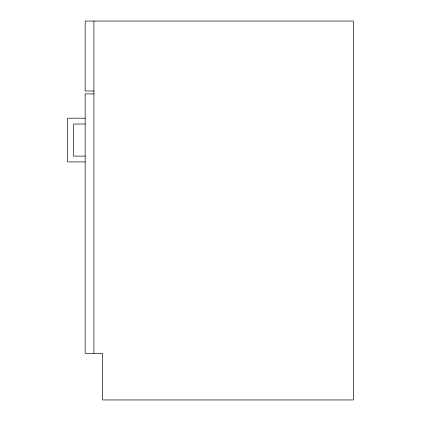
<?xml version="1.0" encoding="UTF-8"?>
<svg xmlns="http://www.w3.org/2000/svg" width="421" height="421" viewBox="0 0 421 421"><rect width="100%" height="100%" fill="white"/><g stroke="black" fill="none" stroke-linecap="round" stroke-linejoin="round"><path stroke-width="0.63" d="M93.915 90.999L85.174 90.999L85.174 21.05L353.314 21.05L353.314 399.95L102.661 399.95L102.661 353.314L85.174 353.314L85.174 93.915L93.915 93.915M85.174 118.196L67.686 118.196L67.686 161.917L85.174 161.917M85.174 124.021L73.507 124.021L73.507 156.096L85.174 156.096M93.915 21.05L93.915 353.314"/></g></svg>
